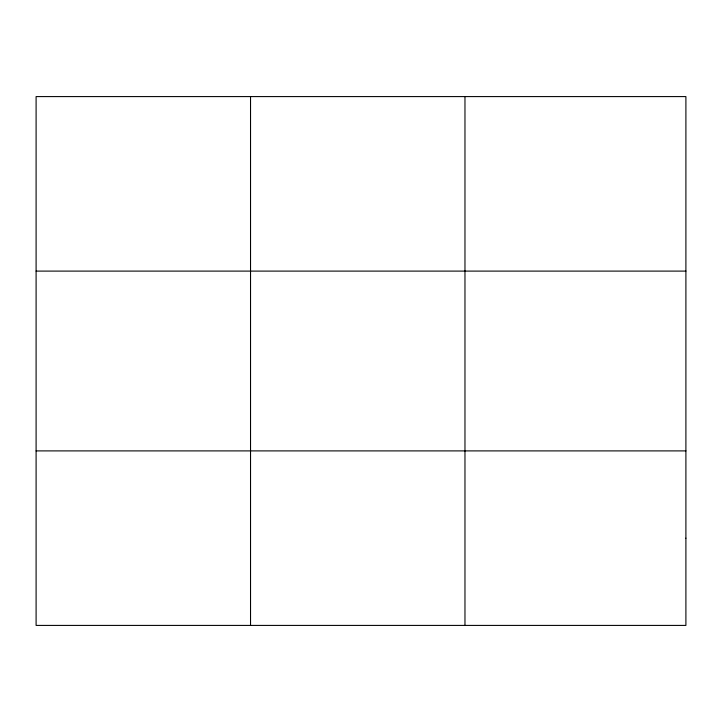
<?xml version="1.0" encoding="UTF-8"?>
<svg xmlns="http://www.w3.org/2000/svg" width="722" height="722" viewBox="0 0 722 722"><rect width="100%" height="100%" fill="white"/><g stroke="black" fill="none" stroke-linecap="round" stroke-linejoin="round"><path stroke-width="1.08" d="M250.534 625.414L250.534 96.586M464.968 625.414L464.968 96.586M36.1 271.102L685.9 271.102M36.1 450.898L685.9 450.898M685.9 538.161L685.9 625.414L36.1 625.414L36.1 96.586L685.9 96.586L685.9 538.161"/></g></svg>
